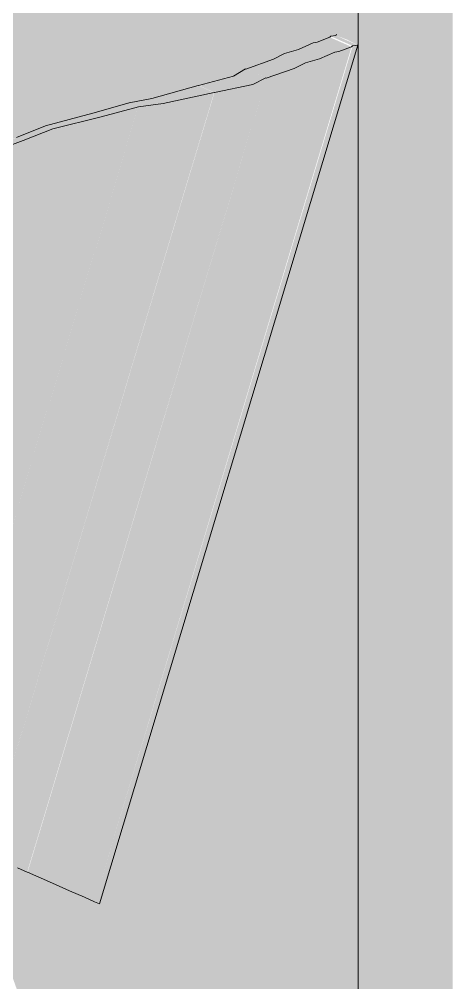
# Model space of a CAD drawing. Header units: centimetres. Extents: x -4381 to 5639, y -3920 to 4826.
# Drawn here: x 75.1734 to 75.3569, y 32.5723 to 32.9799 of the extents above; entities that cross this region are included whole.
import ezdxf
from ezdxf.xclip import XClip

# ---------------------------------------------------------------- set-up
doc = ezdxf.new("R2010")
doc.units = ezdxf.units.CM
doc.header["$MEASUREMENT"] = 0
doc.header["$XCLIPFRAME"] = 0
doc.set_wipeout_variables(frame=1)
doc.linetypes.add('Wipeout_Contour', pattern=[100, 0, -100])
for name, color, linetype in [('01- MOBILIER', 7, 'Continuous'), ('Drawing & Figure', 7, 'Continuous'), ('Structural - Bearing', 7, 'Continuous')]:
    doc.layers.add(name, color=color, linetype=linetype)
for name, color, linetype, lineweight, true_color in [('01- MOBILIER_Pen_No__112', 7, 'Continuous', 5, 0xd5aaaa), ('01- MOBILIER_Pen_No__160', 7, 'Continuous', 5, 0xdae3bb), ('01- MOBILIER_Pen_No__178', 7, 'Continuous', 5, 0xbda888), ('01- MOBILIER_Pen_No__180', 7, 'Continuous', 5, 0xe2e3c6), ('01- MOBILIER_Pen_No__184', 7, 'Continuous', 5, 0xc5d295), ('01- MOBILIER_Pen_No__186', 7, 'Continuous', 5, 0xe8e8e8), ('Structural - Bearing_Pen_No__102', 7, 'Continuous', 5, 0xcccccc)]:
    doc.layers.add(name, color=color, linetype=linetype, lineweight=lineweight, true_color=true_color)
for name, color, linetype, lineweight in [('01- MOBILIER_Pen_No__7', 7, 'Continuous', 5), ('Structural - Bearing_Pen_No__1', 7, 'Continuous', 5), ('Structural - Bearing_Pen_No__18', 9, 'Continuous', 5)]:
    doc.layers.add(name, color=color, linetype=linetype, lineweight=lineweight)

# ---------------------------------------------------------------- blocks, each defined once
blk = doc.blocks.new('Drawing_7_7', base_point=(-363.09186, 32.20361))
at = {"layer": '01- MOBILIER_Pen_No__186', "linetype": 'Continuous', "ltscale": 10}
blk.add_hatch(color=256, dxfattribs=at).paths.add_polyline_path([(75.30763, 32.97361), (75.31669, 32.96889)])
at = {"color": 254, "linetype": 'Wipeout_Contour', "lineweight": 0, "ltscale": 246.059828}
blk.add_wipeout([(75.31688, 32.96954), (75.30763, 32.97361), (75.31669, 32.96889)], dxfattribs=at).dxf.layer = '01- MOBILIER'
at = {"layer": '01- MOBILIER_Pen_No__186', "linetype": 'Continuous', "ltscale": 10}
blk.add_hatch(color=256, dxfattribs=at).paths.add_polyline_path([(75.31688, 32.96954), (75.30763, 32.97361), (75.31669, 32.96889)])
at = {"color": 254, "linetype": 'Wipeout_Contour', "lineweight": 0, "ltscale": 247.049393}
blk.add_wipeout([(75.30743, 32.97297), (75.30529, 32.97265), (75.31451, 32.96859)], dxfattribs=at).dxf.layer = '01- MOBILIER'
at = {"layer": '01- MOBILIER_Pen_No__186', "linetype": 'Continuous', "ltscale": 10}
blk.add_hatch(color=256, dxfattribs=at).paths.add_polyline_path([(75.30743, 32.97297), (75.30529, 32.97265), (75.31451, 32.96859)])
at = {"color": 254, "linetype": 'Wipeout_Contour', "lineweight": 0, "ltscale": 246.226804}
blk.add_wipeout([(75.30743, 32.97297), (75.31451, 32.96859), (75.31669, 32.96889)], dxfattribs=at).dxf.layer = '01- MOBILIER'
at = {"layer": '01- MOBILIER', "linetype": 'Continuous', "lineweight": 0, "ltscale": 10, "true_color": 0xffffff}
blk.add_hatch(color=7, dxfattribs=at).paths.add_polyline_path([(75.30529, 32.97265), (75.31407, 32.96819)])
blk.add_hatch(color=7, dxfattribs=at).paths.add_polyline_path([(75.30529, 32.97265), (75.31407, 32.96819)])
at = {"layer": '01- MOBILIER_Pen_No__186', "linetype": 'Continuous', "ltscale": 10}
blk.add_hatch(color=256, dxfattribs=at).paths.add_polyline_path([(75.30743, 32.97297), (75.31451, 32.96859), (75.31669, 32.96889)])
at = {"color": 254, "linetype": 'Wipeout_Contour', "lineweight": 0, "ltscale": 246.606375}
blk.add_wipeout([(75.30486, 32.97225), (75.29953, 32.9702), (75.30865, 32.96618)], dxfattribs=at).dxf.layer = '01- MOBILIER'
at = {"layer": '01- MOBILIER', "linetype": 'Continuous', "lineweight": 0, "ltscale": 10, "true_color": 0xffffff}
blk.add_hatch(color=7, dxfattribs=at).paths.add_polyline_path([(75.30486, 32.97225), (75.29953, 32.9702), (75.30865, 32.96618)])
at = {"color": 254, "linetype": 'Wipeout_Contour', "lineweight": 0, "ltscale": 246.643627}
blk.add_wipeout([(75.30486, 32.97225), (75.30865, 32.96618), (75.31407, 32.96819)], dxfattribs=at).dxf.layer = '01- MOBILIER'
at = {"layer": '01- MOBILIER', "linetype": 'Continuous', "lineweight": 0, "ltscale": 10, "true_color": 0xffffff}
blk.add_hatch(color=7, dxfattribs=at).paths.add_polyline_path([(75.30486, 32.97225), (75.30865, 32.96618), (75.31407, 32.96819)])
at = {"color": 254, "linetype": 'Wipeout_Contour', "lineweight": 0, "ltscale": 247.07612}
blk.add_wipeout([(75.29953, 32.9702), (75.29787, 32.96994), (75.30696, 32.96594)], dxfattribs=at).dxf.layer = '01- MOBILIER'
at = {"layer": '01- MOBILIER', "linetype": 'Continuous', "lineweight": 0, "ltscale": 10, "true_color": 0xffffff}
blk.add_hatch(color=7, dxfattribs=at).paths.add_polyline_path([(75.29953, 32.9702), (75.29787, 32.96994), (75.30696, 32.96594)])
at = {"color": 254, "linetype": 'Wipeout_Contour', "lineweight": 0, "ltscale": 246.150828}
blk.add_wipeout([(75.29953, 32.9702), (75.30696, 32.96594), (75.30865, 32.96618)], dxfattribs=at).dxf.layer = '01- MOBILIER'
at = {"layer": '01- MOBILIER', "linetype": 'Continuous', "lineweight": 0, "ltscale": 10, "true_color": 0xffffff}
blk.add_hatch(color=7, dxfattribs=at).paths.add_polyline_path([(75.29953, 32.9702), (75.30696, 32.96594), (75.30865, 32.96618)])
at = {"color": 254, "linetype": 'Wipeout_Contour', "lineweight": 0, "ltscale": 246.436083}
blk.add_wipeout([(75.29787, 32.96994), (75.29154, 32.96701), (75.30052, 32.96306)], dxfattribs=at).dxf.layer = '01- MOBILIER'
at = {"layer": '01- MOBILIER', "linetype": 'Continuous', "lineweight": 0, "ltscale": 10, "true_color": 0xffffff}
blk.add_hatch(color=7, dxfattribs=at).paths.add_polyline_path([(75.29787, 32.96994), (75.29154, 32.96701), (75.30052, 32.96306)])
at = {"color": 254, "linetype": 'Wipeout_Contour', "lineweight": 0, "ltscale": 246.515531}
blk.add_wipeout([(75.29154, 32.96701), (75.28573, 32.96537), (75.29461, 32.96146)], dxfattribs=at).dxf.layer = '01- MOBILIER'
at = {"color": 254, "linetype": 'Wipeout_Contour', "lineweight": 0, "ltscale": 246.765966}
blk.add_wipeout([(75.29787, 32.96994), (75.30052, 32.96306), (75.30696, 32.96594)], dxfattribs=at).dxf.layer = '01- MOBILIER'
at = {"layer": '01- MOBILIER', "linetype": 'Continuous', "lineweight": 0, "ltscale": 10, "true_color": 0xffffff}
for points in [[(75.29154, 32.96701), (75.28573, 32.96537), (75.29461, 32.96146)], [(75.29787, 32.96994), (75.30052, 32.96306), (75.30696, 32.96594)]]:
    blk.add_hatch(color=7, dxfattribs=at).paths.add_polyline_path(points)
at = {"color": 254, "linetype": 'Wipeout_Contour', "lineweight": 0, "ltscale": 246.646894}
blk.add_wipeout([(75.29154, 32.96701), (75.29461, 32.96146), (75.30052, 32.96306)], dxfattribs=at).dxf.layer = '01- MOBILIER'
at = {"layer": '01- MOBILIER', "linetype": 'Continuous', "lineweight": 0, "ltscale": 10, "true_color": 0xffffff}
blk.add_hatch(color=7, dxfattribs=at).paths.add_polyline_path([(75.29154, 32.96701), (75.29461, 32.96146), (75.30052, 32.96306)])
at = {"color": 254, "linetype": 'Wipeout_Contour', "lineweight": 0, "ltscale": 246.571066}
blk.add_wipeout([(75.28573, 32.96537), (75.281, 32.96297), (75.2898, 32.95909)], dxfattribs=at).dxf.layer = '01- MOBILIER'
at = {"layer": '01- MOBILIER', "linetype": 'Continuous', "lineweight": 0, "ltscale": 10, "true_color": 0xffffff}
blk.add_hatch(color=7, dxfattribs=at).paths.add_polyline_path([(75.28573, 32.96537), (75.281, 32.96297), (75.2898, 32.95909)])
at = {"color": 254, "linetype": 'Wipeout_Contour', "lineweight": 0, "ltscale": 246.29914}
blk.add_wipeout([(75.281, 32.96297), (75.26936, 32.95876), (75.27797, 32.95497)], dxfattribs=at).dxf.layer = '01- MOBILIER'
at = {"color": 254, "linetype": 'Wipeout_Contour', "lineweight": 0, "ltscale": 246.558008}
blk.add_wipeout([(75.28573, 32.96537), (75.2898, 32.95909), (75.29461, 32.96146)], dxfattribs=at).dxf.layer = '01- MOBILIER'
at = {"layer": '01- MOBILIER', "linetype": 'Continuous', "lineweight": 0, "ltscale": 10, "true_color": 0xffffff}
for points in [[(75.281, 32.96297), (75.26936, 32.95876), (75.27797, 32.95497)], [(75.28573, 32.96537), (75.2898, 32.95909), (75.29461, 32.96146)]]:
    blk.add_hatch(color=7, dxfattribs=at).paths.add_polyline_path(points)
at = {"color": 254, "linetype": 'Wipeout_Contour', "lineweight": 0, "ltscale": 246.778556}
blk.add_wipeout([(75.281, 32.96297), (75.27797, 32.95497), (75.2898, 32.95909)], dxfattribs=at).dxf.layer = '01- MOBILIER'
at = {"layer": '01- MOBILIER', "linetype": 'Continuous', "lineweight": 0, "ltscale": 10, "true_color": 0xffffff}
blk.add_hatch(color=7, dxfattribs=at).paths.add_polyline_path([(75.281, 32.96297), (75.27797, 32.95497), (75.2898, 32.95909)])
at = {"color": 254, "linetype": 'Wipeout_Contour', "lineweight": 0, "ltscale": 246.048802}
blk.add_wipeout([(75.27782, 32.95503), (75.17676, 32.61909), (75.27797, 32.95497)], dxfattribs=at).dxf.layer = '01- MOBILIER'
at = {"layer": '01- MOBILIER_Pen_No__184', "linetype": 'Continuous', "ltscale": 10}
blk.add_hatch(color=256, dxfattribs=at).paths.add_polyline_path([(75.27782, 32.95503), (75.17676, 32.61909), (75.27797, 32.95497)])
at = {"color": 254, "linetype": 'Wipeout_Contour', "lineweight": 0, "ltscale": 328.383144}
blk.add_wipeout([(75.31669, 32.96889), (75.31451, 32.96859), (75.20527, 32.60653), (75.2074, 32.60559)], dxfattribs=at).dxf.layer = '01- MOBILIER'
at = {"layer": '01- MOBILIER_Pen_No__178', "linetype": 'Continuous', "ltscale": 10}
blk.add_hatch(color=256, dxfattribs=at).paths.add_polyline_path([(75.31669, 32.96889), (75.31451, 32.96859), (75.20527, 32.60653), (75.2074, 32.60559)])
at = {"color": 254, "linetype": 'Wipeout_Contour', "lineweight": 0, "ltscale": 328.377362}
blk.add_wipeout([(75.31407, 32.96819), (75.30865, 32.96618), (75.20102, 32.6084), (75.20527, 32.60653)], dxfattribs=at).dxf.layer = '01- MOBILIER'
at = {"layer": '01- MOBILIER_Pen_No__112', "linetype": 'Continuous', "ltscale": 10}
blk.add_hatch(color=256, dxfattribs=at).paths.add_polyline_path([(75.31407, 32.96819), (75.30865, 32.96618), (75.20102, 32.6084), (75.20527, 32.60653)])
at = {"color": 254, "linetype": 'Wipeout_Contour', "lineweight": 0, "ltscale": 410.324212}
blk.add_wipeout([(75.30865, 32.96618), (75.30696, 32.96594), (75.30052, 32.96306), (75.19468, 32.61119), (75.20102, 32.6084)], dxfattribs=at).dxf.layer = '01- MOBILIER'
at = {"layer": '01- MOBILIER_Pen_No__184', "linetype": 'Continuous', "ltscale": 10}
blk.add_hatch(color=256, dxfattribs=at).paths.add_polyline_path([(75.30865, 32.96618), (75.30696, 32.96594), (75.30052, 32.96306), (75.19468, 32.61119), (75.20102, 32.6084)])
at = {"color": 254, "linetype": 'Wipeout_Contour', "lineweight": 0, "ltscale": 410.316253}
blk.add_wipeout([(75.30052, 32.96306), (75.29461, 32.96146), (75.2898, 32.95909), (75.18626, 32.6149), (75.19468, 32.61119)], dxfattribs=at).dxf.layer = '01- MOBILIER'
at = {"layer": '01- MOBILIER_Pen_No__184', "linetype": 'Continuous', "ltscale": 10}
blk.add_hatch(color=256, dxfattribs=at).paths.add_polyline_path([(75.30052, 32.96306), (75.29461, 32.96146), (75.2898, 32.95909), (75.18626, 32.6149), (75.19468, 32.61119)])
at = {"color": 254, "linetype": 'Wipeout_Contour', "lineweight": 0, "ltscale": 328.2972}
blk.add_wipeout([(75.2898, 32.95909), (75.27797, 32.95497), (75.17691, 32.61902), (75.18626, 32.6149)], dxfattribs=at).dxf.layer = '01- MOBILIER'
at = {"layer": '01- MOBILIER_Pen_No__184', "linetype": 'Continuous', "ltscale": 10}
blk.add_hatch(color=256, dxfattribs=at).paths.add_polyline_path([(75.2898, 32.95909), (75.27797, 32.95497), (75.17691, 32.61902), (75.18626, 32.6149)])
at = {"color": 254, "linetype": 'Wipeout_Contour', "lineweight": 0, "ltscale": 246.402208}
blk.add_wipeout([(75.26921, 32.95882), (75.26408, 32.95581), (75.27223, 32.95222)], dxfattribs=at).dxf.layer = '01- MOBILIER'
at = {"layer": '01- MOBILIER', "linetype": 'Continuous', "lineweight": 0, "ltscale": 10, "true_color": 0xffffff}
blk.add_hatch(color=7, dxfattribs=at).paths.add_polyline_path([(75.26921, 32.95882), (75.26408, 32.95581), (75.27223, 32.95222)])
at = {"color": 254, "linetype": 'Wipeout_Contour', "lineweight": 0, "ltscale": 246.62216}
blk.add_wipeout([(75.26921, 32.95882), (75.27223, 32.95222), (75.27782, 32.95503)], dxfattribs=at).dxf.layer = '01- MOBILIER'
at = {"color": 254, "linetype": 'Wipeout_Contour', "lineweight": 0, "ltscale": 246.480811}
blk.add_wipeout([(75.26408, 32.95581), (75.2493, 32.95185), (75.25602, 32.94889)], dxfattribs=at).dxf.layer = '01- MOBILIER'
at = {"layer": '01- MOBILIER', "linetype": 'Continuous', "lineweight": 0, "ltscale": 10, "true_color": 0xffffff}
blk.add_hatch(color=7, dxfattribs=at).paths.add_polyline_path([(75.26921, 32.95882), (75.27223, 32.95222), (75.27782, 32.95503)])
at = {"layer": '01- MOBILIER_Pen_No__186', "linetype": 'Continuous', "ltscale": 10}
blk.add_hatch(color=256, dxfattribs=at).paths.add_polyline_path([(75.26408, 32.95581), (75.2493, 32.95185), (75.25602, 32.94889)])
at = {"color": 254, "linetype": 'Wipeout_Contour', "lineweight": 0, "ltscale": 246.484161}
blk.add_wipeout([(75.26408, 32.95581), (75.25602, 32.94889), (75.27223, 32.95222)], dxfattribs=at).dxf.layer = '01- MOBILIER'
at = {"color": 254, "linetype": 'Wipeout_Contour', "lineweight": 0, "ltscale": 246.558049}
blk.add_wipeout([(75.24917, 32.95179), (75.22953, 32.94635), (75.23433, 32.94424)], dxfattribs=at).dxf.layer = '01- MOBILIER'
at = {"layer": '01- MOBILIER', "linetype": 'Continuous', "lineweight": 0, "ltscale": 10, "true_color": 0xffffff}
blk.add_hatch(color=7, dxfattribs=at).paths.add_polyline_path([(75.26408, 32.95581), (75.25602, 32.94889), (75.27223, 32.95222)])
at = {"layer": '01- MOBILIER_Pen_No__186', "linetype": 'Continuous', "ltscale": 10}
blk.add_hatch(color=256, dxfattribs=at).paths.add_polyline_path([(75.24917, 32.95179), (75.22953, 32.94635), (75.23433, 32.94424)])
at = {"color": 254, "linetype": 'Wipeout_Contour', "lineweight": 0, "ltscale": 246.307233}
blk.add_wipeout([(75.24917, 32.95179), (75.23433, 32.94424), (75.25588, 32.94884)], dxfattribs=at).dxf.layer = '01- MOBILIER'
at = {"color": 254, "linetype": 'Wipeout_Contour', "lineweight": 0, "ltscale": 246.454285}
blk.add_wipeout([(75.22953, 32.94635), (75.21998, 32.94455), (75.22382, 32.94285)], dxfattribs=at).dxf.layer = '01- MOBILIER'
at = {"layer": '01- MOBILIER_Pen_No__186', "linetype": 'Continuous', "ltscale": 10}
for points in [[(75.24917, 32.95179), (75.23433, 32.94424), (75.25588, 32.94884)], [(75.22953, 32.94635), (75.21998, 32.94455), (75.22382, 32.94285)]]:
    blk.add_hatch(color=256, dxfattribs=at).paths.add_polyline_path(points)
at = {"color": 254, "linetype": 'Wipeout_Contour', "lineweight": 0, "ltscale": 246.302176}
blk.add_wipeout([(75.22953, 32.94635), (75.22382, 32.94285), (75.23433, 32.94424)], dxfattribs=at).dxf.layer = '01- MOBILIER'
at = {"layer": '01- MOBILIER_Pen_No__186', "linetype": 'Continuous', "ltscale": 10}
blk.add_hatch(color=256, dxfattribs=at).paths.add_polyline_path([(75.22953, 32.94635), (75.22382, 32.94285), (75.23433, 32.94424)])
at = {"color": 254, "linetype": 'Wipeout_Contour', "lineweight": 0, "ltscale": 328.259339}
blk.add_wipeout([(75.17676, 32.61909), (75.27782, 32.95503), (75.27223, 32.95222), (75.17258, 32.62093)], dxfattribs=at).dxf.layer = '01- MOBILIER'
at = {"layer": '01- MOBILIER_Pen_No__160', "linetype": 'Continuous', "ltscale": 10}
blk.add_hatch(color=256, dxfattribs=at).paths.add_polyline_path([(75.17676, 32.61909), (75.27782, 32.95503), (75.27223, 32.95222), (75.17258, 32.62093)])
at = {"color": 254, "linetype": 'Wipeout_Contour', "lineweight": 0, "ltscale": 328.23673}
blk.add_wipeout([(75.27223, 32.95222), (75.25602, 32.94889), (75.15903, 32.62689), (75.17258, 32.62093)], dxfattribs=at).dxf.layer = '01- MOBILIER'
at = {"layer": '01- MOBILIER_Pen_No__180', "linetype": 'Continuous', "ltscale": 10}
blk.add_hatch(color=256, dxfattribs=at).paths.add_polyline_path([(75.27223, 32.95222), (75.25602, 32.94889), (75.15903, 32.62689), (75.17258, 32.62093)])
at = {"color": 254, "linetype": 'Wipeout_Contour', "lineweight": 0, "ltscale": 410.356868}
blk.add_wipeout([(75.25588, 32.94884), (75.23433, 32.94424), (75.14401, 32.64401), (75.15184, 32.63006), (75.15903, 32.62689)], dxfattribs=at).dxf.layer = '01- MOBILIER'
at = {"layer": '01- MOBILIER_Pen_No__180', "linetype": 'Continuous', "ltscale": 10}
blk.add_hatch(color=256, dxfattribs=at).paths.add_polyline_path([(75.25588, 32.94884), (75.23433, 32.94424), (75.14401, 32.64401), (75.15184, 32.63006), (75.15903, 32.62689)])
at = {"color": 254, "linetype": 'Wipeout_Contour', "lineweight": 0, "ltscale": 328.163299}
blk.add_wipeout([(75.23433, 32.94424), (75.22382, 32.94285), (75.13716, 32.65477), (75.14401, 32.64401)], dxfattribs=at).dxf.layer = '01- MOBILIER'
at = {"layer": '01- MOBILIER_Pen_No__180', "linetype": 'Continuous', "ltscale": 10}
blk.add_hatch(color=256, dxfattribs=at).paths.add_polyline_path([(75.23433, 32.94424), (75.22382, 32.94285), (75.13716, 32.65477), (75.14401, 32.64401)])
at = {"color": 254, "linetype": 'Wipeout_Contour', "lineweight": 0, "ltscale": 246.484346}
blk.add_wipeout([(75.21997, 32.94455), (75.20451, 32.94013), (75.20802, 32.93859)], dxfattribs=at).dxf.layer = '01- MOBILIER'
at = {"layer": '01- MOBILIER_Pen_No__186', "linetype": 'Continuous', "ltscale": 10}
blk.add_hatch(color=256, dxfattribs=at).paths.add_polyline_path([(75.21997, 32.94455), (75.20451, 32.94013), (75.20802, 32.93859)])
at = {"color": 254, "linetype": 'Wipeout_Contour', "lineweight": 0, "ltscale": 246.200859}
blk.add_wipeout([(75.21997, 32.94455), (75.20802, 32.93859), (75.22381, 32.94286)], dxfattribs=at).dxf.layer = '01- MOBILIER'
at = {"color": 254, "linetype": 'Wipeout_Contour', "lineweight": 0, "ltscale": 246.471807}
blk.add_wipeout([(75.20451, 32.94013), (75.1845, 32.93479), (75.18757, 32.93344)], dxfattribs=at).dxf.layer = '01- MOBILIER'
at = {"layer": '01- MOBILIER_Pen_No__186', "linetype": 'Continuous', "ltscale": 10}
for points in [[(75.21997, 32.94455), (75.20802, 32.93859), (75.22381, 32.94286)], [(75.20451, 32.94013), (75.1845, 32.93479), (75.18757, 32.93344)]]:
    blk.add_hatch(color=256, dxfattribs=at).paths.add_polyline_path(points)
at = {"color": 254, "linetype": 'Wipeout_Contour', "lineweight": 0, "ltscale": 246.10418}
blk.add_wipeout([(75.20451, 32.94013), (75.18757, 32.93344), (75.20802, 32.93859)], dxfattribs=at).dxf.layer = '01- MOBILIER'
at = {"color": 254, "linetype": 'Wipeout_Contour', "lineweight": 0, "ltscale": 246.35378}
blk.add_wipeout([(75.1845, 32.93479), (75.17222, 32.92984), (75.17505, 32.92859)], dxfattribs=at).dxf.layer = '01- MOBILIER'
at = {"layer": '01- MOBILIER_Pen_No__180', "linetype": 'Continuous', "ltscale": 10}
blk.add_hatch(color=256, dxfattribs=at).paths.add_polyline_path([(75.1845, 32.93479), (75.17222, 32.92984), (75.17505, 32.92859)])
at = {"layer": '01- MOBILIER_Pen_No__186', "linetype": 'Continuous', "ltscale": 10}
blk.add_hatch(color=256, dxfattribs=at).paths.add_polyline_path([(75.20451, 32.94013), (75.18757, 32.93344), (75.20802, 32.93859)])
at = {"color": 254, "linetype": 'Wipeout_Contour', "lineweight": 0, "ltscale": 246.122072}
blk.add_wipeout([(75.1845, 32.93479), (75.17505, 32.92859), (75.18757, 32.93344)], dxfattribs=at).dxf.layer = '01- MOBILIER'
at = {"layer": '01- MOBILIER_Pen_No__180', "linetype": 'Continuous', "ltscale": 10}
blk.add_hatch(color=256, dxfattribs=at).paths.add_polyline_path([(75.1845, 32.93479), (75.17505, 32.92859), (75.18757, 32.93344)])
at = {"color": 254, "linetype": 'Wipeout_Contour', "lineweight": 0, "ltscale": 245.992757}
blk.add_wipeout([(75.17222, 32.92984), (75.15123, 32.91976), (75.17505, 32.92859)], dxfattribs=at).dxf.layer = '01- MOBILIER'
at = {"layer": '01- MOBILIER_Pen_No__180', "linetype": 'Continuous', "ltscale": 10}
blk.add_hatch(color=256, dxfattribs=at).paths.add_polyline_path([(75.17222, 32.92984), (75.15123, 32.91976), (75.17505, 32.92859)])
at = {"color": 254, "linetype": 'Wipeout_Contour', "lineweight": 0, "ltscale": 328.182904}
blk.add_wipeout([(75.22381, 32.94286), (75.20802, 32.93859), (75.12884, 32.67539), (75.13715, 32.65477)], dxfattribs=at).dxf.layer = '01- MOBILIER'
at = {"layer": '01- MOBILIER_Pen_No__180', "linetype": 'Continuous', "ltscale": 10}
blk.add_hatch(color=256, dxfattribs=at).paths.add_polyline_path([(75.22381, 32.94286), (75.20802, 32.93859), (75.12884, 32.67539), (75.13715, 32.65477)])
at = {"color": 254, "linetype": 'Wipeout_Contour', "lineweight": 0, "ltscale": 410.252808}
blk.add_wipeout([(75.20802, 32.93859), (75.18757, 32.93344), (75.17505, 32.92859), (75.11168, 32.71796), (75.12884, 32.67539)], dxfattribs=at).dxf.layer = '01- MOBILIER'
at = {"layer": '01- MOBILIER_Pen_No__180', "linetype": 'Continuous', "ltscale": 10}
blk.add_hatch(color=256, dxfattribs=at).paths.add_polyline_path([(75.20802, 32.93859), (75.18757, 32.93344), (75.17505, 32.92859), (75.11168, 32.71796), (75.12884, 32.67539)])
at = {"color": 254, "linetype": 'Wipeout_Contour', "lineweight": 0, "ltscale": 410.263018}
blk.add_wipeout([(75.17505, 32.92859), (75.15123, 32.91976), (75.13992, 32.91398), (75.09408, 32.76162), (75.11168, 32.71796)], dxfattribs=at).dxf.layer = '01- MOBILIER'
at = {"layer": '01- MOBILIER_Pen_No__180', "linetype": 'Continuous', "ltscale": 10}
blk.add_hatch(color=256, dxfattribs=at).paths.add_polyline_path([(75.17505, 32.92859), (75.15123, 32.91976), (75.13992, 32.91398), (75.09408, 32.76162), (75.11168, 32.71796)])
at = {"color": 254, "linetype": 'Wipeout_Contour', "lineweight": 0, "ltscale": 1721.361824}
blk.add_wipeout([(75.13688, 32.91445), (75.13779, 32.91492), (75.14889, 32.9208), (75.17222, 32.92984), (75.1845, 32.93479), (75.20451, 32.94013), (75.21998, 32.94455), (75.22953, 32.94635), (75.24917, 32.95179), (75.26408, 32.95581), (75.26921, 32.95882), (75.281, 32.96297), (75.28573, 32.96537), (75.29154, 32.96701), (75.29787, 32.96994), (75.29953, 32.9702), (75.30486, 32.97225), (75.30743, 32.97297), (75.31688, 32.96954), (75.31688, 34.30361), (75.13688, 34.30361)], dxfattribs=at).dxf.layer = 'Structural - Bearing'
at = {"layer": 'Structural - Bearing_Pen_No__102', "linetype": 'Continuous', "ltscale": 10}
blk.add_hatch(color=256, dxfattribs=at).paths.add_polyline_path([(75.13688, 32.91445), (75.13779, 32.91492), (75.14889, 32.9208), (75.17222, 32.92984), (75.1845, 32.93479), (75.20451, 32.94013), (75.21998, 32.94455), (75.22953, 32.94635), (75.24917, 32.95179), (75.26408, 32.95581), (75.26921, 32.95882), (75.281, 32.96297), (75.28573, 32.96537), (75.29154, 32.96701), (75.29787, 32.96994), (75.29953, 32.9702), (75.30486, 32.97225), (75.30743, 32.97297), (75.31688, 32.96954), (75.31688, 34.30361), (75.13688, 34.30361)])
at = {"color": 254, "linetype": 'Wipeout_Contour', "lineweight": 0, "ltscale": 1396.817321}
blk.add_wipeout([(75.13705, 32.61804), (75.13688, 32.60451), (75.14339, 32.60295), (75.15364, 32.5973), (75.16239, 32.58902), (75.1691, 32.5786), (75.17324, 32.56702), (75.25952, 32.20361), (75.31688, 32.20361), (75.31688, 32.96954), (75.2074, 32.60559), (75.17691, 32.61902), (75.17258, 32.62093), (75.1461, 32.63259), (75.14442, 32.63675), (75.13983, 32.63405), (75.13933, 32.62709)], dxfattribs=at).dxf.layer = 'Structural - Bearing'
at = {"layer": 'Structural - Bearing_Pen_No__102', "linetype": 'Continuous', "ltscale": 10}
blk.add_hatch(color=256, dxfattribs=at).paths.add_polyline_path([(75.13705, 32.61804), (75.13688, 32.60451), (75.14339, 32.60295), (75.15364, 32.5973), (75.16239, 32.58902), (75.1691, 32.5786), (75.17324, 32.56702), (75.25952, 32.20361), (75.31688, 32.20361), (75.31688, 32.96954), (75.2074, 32.60559), (75.17691, 32.61902), (75.17258, 32.62093), (75.1461, 32.63259), (75.14442, 32.63675), (75.13983, 32.63405), (75.13933, 32.62709)])
at = {"layer": '01- MOBILIER_Pen_No__7', "linetype": 'Continuous', "ltscale": 10}
for p, q in [((75.17258, 32.62093), (75.17676, 32.61909)), ((75.17691, 32.61902), (75.18626, 32.6149)), ((75.18626, 32.6149), (75.19468, 32.61119)), ((75.19468, 32.61119), (75.20102, 32.6084)), ((75.20102, 32.6084), (75.20527, 32.60653)), ((75.20527, 32.60653), (75.2074, 32.60559))]:
    blk.add_line(p, q, dxfattribs=at)
at = {"color": 254, "linetype": 'Wipeout_Contour', "lineweight": 0, "ltscale": 329.384135}
blk.add_wipeout([(75.31688, 34.26361), (75.31688, 32.20361), (75.35688, 32.20361), (75.35688, 34.26361)], dxfattribs=at).dxf.layer = 'Structural - Bearing'
at = {"color": 254, "linetype": 'Wipeout_Contour', "lineweight": 0, "ltscale": 657.773305}
blk.add_wipeout([(75.13688, 32.57774), (75.13688, 32.20361), (75.24762, 32.20361), (75.16232, 32.5629), (75.15897, 32.57226), (75.15392, 32.58011), (75.1525, 32.58145), (75.15212, 32.57612)], dxfattribs=at).dxf.layer = 'Structural - Bearing'
at = {"layer": 'Structural - Bearing_Pen_No__18', "linetype": 'Continuous', "ltscale": 10}
blk.add_hatch(color=256, dxfattribs=at).paths.add_polyline_path([(75.31688, 34.26361), (75.31688, 32.20361), (75.35688, 32.20361), (75.35688, 34.26361)])
at = {"color": 254, "linetype": 'Wipeout_Contour', "lineweight": 0, "ltscale": 5476.785242}
blk.add_wipeout([(76.51688, 35.40361), (73.96688, 35.40361), (73.96688, 32.93361), (74.30455, 32.93361), (74.30945, 32.93859), (74.31431, 32.94284), (74.31752, 32.94424), (74.33472, 32.95179), (74.3483, 32.95581), (74.35617, 32.95882), (74.37708, 32.96297), (74.38738, 32.96537), (74.40103, 32.96701), (74.41993, 32.96994), (74.4254, 32.9702), (74.45006, 32.97225), (74.45341, 32.97265), (74.47491, 32.97297), (74.48737, 32.97361), (74.49982, 32.97297), (74.52133, 32.97265), (74.52467, 32.97225), (74.54934, 32.9702), (74.55481, 32.96994), (74.5737, 32.96701), (74.58735, 32.96537), (74.59765, 32.96297), (74.61857, 32.95877), (74.62643, 32.95581), (74.63991, 32.95185), (74.65721, 32.94424), (74.66043, 32.94285), (74.66529, 32.93859), (74.67018, 32.93361), (74.91688, 32.93361), (74.91688, 32.90861), (74.82188, 32.90861), (74.82938, 32.9066), (74.83487, 32.90111), (74.83688, 32.89361), (74.83688, 32.63255), (74.83846, 32.63304), (74.84619, 32.64186), (74.85035, 32.6494), (74.85609, 32.65645), (74.86815, 32.67572), (74.87341, 32.68546), (74.88288, 32.69879), (74.90188, 32.7263), (74.91337, 32.7433), (74.92383, 32.75419), (74.95018, 32.78217), (74.96196, 32.79483), (74.98131, 32.81004), (75.00363, 32.82773), (75.02006, 32.83736), (75.04864, 32.85416), (75.04958, 32.85174), (75.05618, 32.85564), (75.05472, 32.85926), (75.0613, 32.86465), (75.08005, 32.88013), (75.10098, 32.89394), (75.11386, 32.90255), (75.11688, 32.90412), (75.11688, 34.30361), (76.51688, 34.30361)], dxfattribs=at).dxf.layer = 'Structural - Bearing'
at = {"layer": '01- MOBILIER_Pen_No__7', "linetype": 'Continuous', "ltscale": 10}
for p, q in [((75.29953, 32.9702), (75.29787, 32.96994)), ((75.30486, 32.97225), (75.29953, 32.9702)), ((75.30529, 32.97265), (75.30486, 32.97225)), ((75.30743, 32.97297), (75.30529, 32.97265)), ((75.30763, 32.97361), (75.30743, 32.97297)), ((75.31669, 32.96889), (75.2074, 32.60559)), ((75.29154, 32.96701), (75.28573, 32.96537)), ((75.29787, 32.96994), (75.29154, 32.96701)), ((75.30865, 32.96618), (75.30696, 32.96594)), ((75.31407, 32.96819), (75.30865, 32.96618)), ((75.31451, 32.96859), (75.31407, 32.96819)), ((75.31669, 32.96889), (75.31451, 32.96859)), ((75.31688, 32.96954), (75.31669, 32.96889)), ((75.281, 32.96297), (75.26936, 32.95876)), ((75.28573, 32.96537), (75.281, 32.96297)), ((75.30052, 32.96306), (75.29461, 32.96146)), ((75.30696, 32.96594), (75.30052, 32.96306)), ((75.26921, 32.95882), (75.26408, 32.95581)), ((75.2898, 32.95909), (75.27797, 32.95497)), ((75.29461, 32.96146), (75.2898, 32.95909)), ((75.26408, 32.95581), (75.2493, 32.95185)), ((75.27782, 32.95503), (75.27223, 32.95222)), ((75.24917, 32.95179), (75.22953, 32.94635)), ((75.2493, 32.95185), (75.24917, 32.95179)), ((75.27223, 32.95222), (75.25602, 32.94889)), ((75.22953, 32.94635), (75.21998, 32.94455)), ((75.25588, 32.94884), (75.23433, 32.94424)), ((75.25602, 32.94889), (75.25588, 32.94884)), ((75.21997, 32.94455), (75.20451, 32.94013)), ((75.22381, 32.94286), (75.20802, 32.93859)), ((75.23433, 32.94424), (75.22382, 32.94285)), ((75.20451, 32.94013), (75.1845, 32.93479)), ((75.20802, 32.93859), (75.18757, 32.93344)), ((75.1845, 32.93479), (75.17222, 32.92984)), ((75.18757, 32.93344), (75.17505, 32.92859)), ((75.17505, 32.92859), (75.15123, 32.91977))]:
    blk.add_line(p, q, dxfattribs=at)
at = {"layer": 'Structural - Bearing_Pen_No__1', "linetype": 'Continuous', "ltscale": 10}
blk.add_line((75.31688, 34.30361), (75.31688, 32.20361), dxfattribs=at)

msp = doc.modelspace()

# ---------------------------------------------------------------- block references
at = {"layer": 'Drawing & Figure', "color": 151, "linetype": 'Continuous', "lineweight": 5, "ltscale": 10, "true_color": 0x80c2ff}
ref = msp.add_blockref('Drawing_7_7', (-363.09186, 32.20361), dxfattribs=at)
XClip(ref).set_block_clipping_path([(51.7463984619, 23.6253966175), (100.4426918859, 45.1170657245)])

doc.saveas('drawing.dxf')
